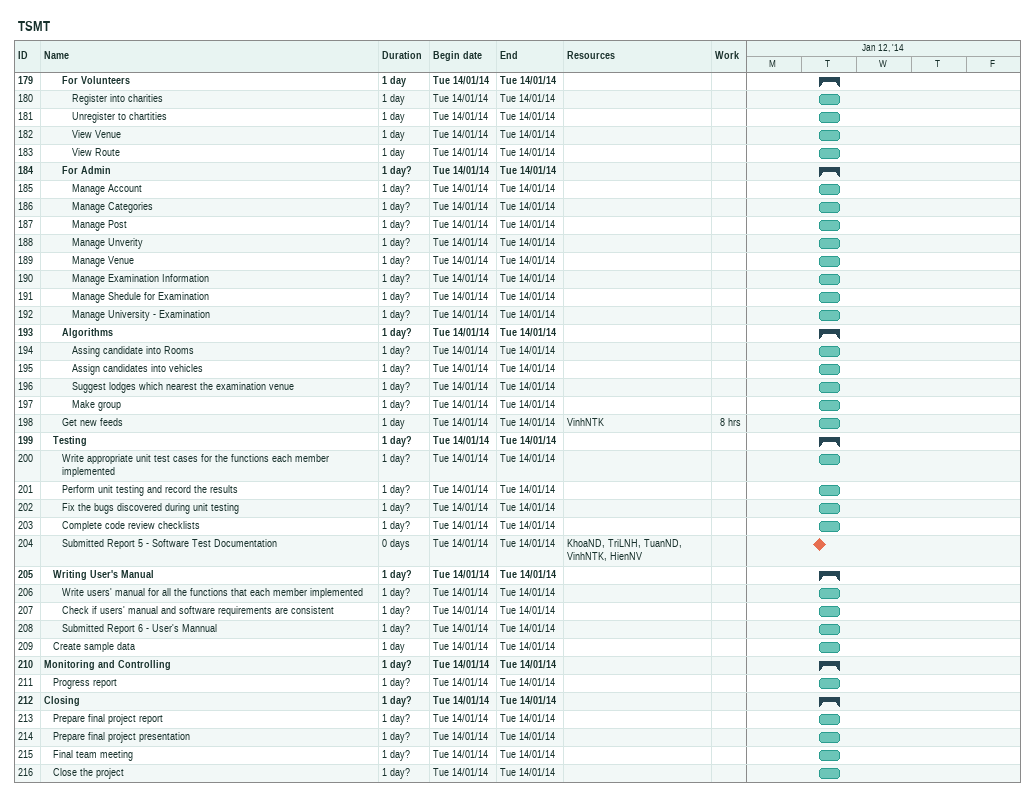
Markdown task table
TSMT

| ID | Level | Task | Duration | Start | Finish | Resources | Work (h) |
|---|---|---|---|---|---|---|---|
| 179 | 3 | **For Volunteers** | 1d | 2014-01-14 | 2014-01-14 |  |  |
| 180 | 4 | Register into charities | 1d | 2014-01-14 | 2014-01-14 |  |  |
| 181 | 4 | Unregister to chartities | 1d | 2014-01-14 | 2014-01-14 |  |  |
| 182 | 4 | View Venue | 1d | 2014-01-14 | 2014-01-14 |  |  |
| 183 | 4 | View Route | 1d | 2014-01-14 | 2014-01-14 |  |  |
| 184 | 3 | **For Admin** | 1d? | 2014-01-14 | 2014-01-14 |  |  |
| 185 | 4 | Manage Account | 1d? | 2014-01-14 | 2014-01-14 |  |  |
| 186 | 4 | Manage Categories | 1d? | 2014-01-14 | 2014-01-14 |  |  |
| 187 | 4 | Manage Post | 1d? | 2014-01-14 | 2014-01-14 |  |  |
| 188 | 4 | Manage Unverity | 1d? | 2014-01-14 | 2014-01-14 |  |  |
| 189 | 4 | Manage Venue | 1d? | 2014-01-14 | 2014-01-14 |  |  |
| 190 | 4 | Manage Examination Information | 1d? | 2014-01-14 | 2014-01-14 |  |  |
| 191 | 4 | Manage Shedule for Examination | 1d? | 2014-01-14 | 2014-01-14 |  |  |
| 192 | 4 | Manage University - Examination | 1d? | 2014-01-14 | 2014-01-14 |  |  |
| 193 | 3 | **Algorithms** | 1d? | 2014-01-14 | 2014-01-14 |  |  |
| 194 | 4 | Assing candidate into Rooms | 1d? | 2014-01-14 | 2014-01-14 |  |  |
| 195 | 4 | Assign candidates into vehicles | 1d? | 2014-01-14 | 2014-01-14 |  |  |
| 196 | 4 | Suggest lodges which nearest the examination venue | 1d? | 2014-01-14 | 2014-01-14 |  |  |
| 197 | 4 | Make group | 1d? | 2014-01-14 | 2014-01-14 |  |  |
| 198 | 3 | Get new feeds | 1d | 2014-01-14 | 2014-01-14 | VinhNTK | 8 |
| 199 | 2 | **Testing** | 1d? | 2014-01-14 | 2014-01-14 |  |  |
| 200 | 3 | Write appropriate unit test cases for the functions each member implemented | 1d? | 2014-01-14 | 2014-01-14 |  |  |
| 201 | 3 | Perform unit testing and record the results | 1d? | 2014-01-14 | 2014-01-14 |  |  |
| 202 | 3 | Fix the bugs discovered during unit testing | 1d? | 2014-01-14 | 2014-01-14 |  |  |
| 203 | 3 | Complete code review checklists | 1d? | 2014-01-14 | 2014-01-14 |  |  |
| 204 | 3 | Submitted Report 5 - Software Test Documentation | 0d | 2014-01-14 | 2014-01-14 | KhoaND, TriLNH, TuanND, VinhNTK, HienNV |  |
| 205 | 2 | **Writing User's Manual** | 1d? | 2014-01-14 | 2014-01-14 |  |  |
| 206 | 3 | Write users' manual for all the functions that each member implemented | 1d? | 2014-01-14 | 2014-01-14 |  |  |
| 207 | 3 | Check if users' manual and software requirements are consistent | 1d? | 2014-01-14 | 2014-01-14 |  |  |
| 208 | 3 | Submitted Report 6 - User's Mannual | 1d? | 2014-01-14 | 2014-01-14 |  |  |
| 209 | 2 | Create sample data | 1d | 2014-01-14 | 2014-01-14 |  |  |
| 210 | 1 | **Monitoring and Controlling** | 1d? | 2014-01-14 | 2014-01-14 |  |  |
| 211 | 2 | Progress report | 1d? | 2014-01-14 | 2014-01-14 |  |  |
| 212 | 1 | **Closing** | 1d? | 2014-01-14 | 2014-01-14 |  |  |
| 213 | 2 | Prepare final project report | 1d? | 2014-01-14 | 2014-01-14 |  |  |
| 214 | 2 | Prepare final project presentation | 1d? | 2014-01-14 | 2014-01-14 |  |  |
| 215 | 2 | Final team meeting | 1d? | 2014-01-14 | 2014-01-14 |  |  |
| 216 | 2 | Close the project | 1d? | 2014-01-14 | 2014-01-14 |  |  |
